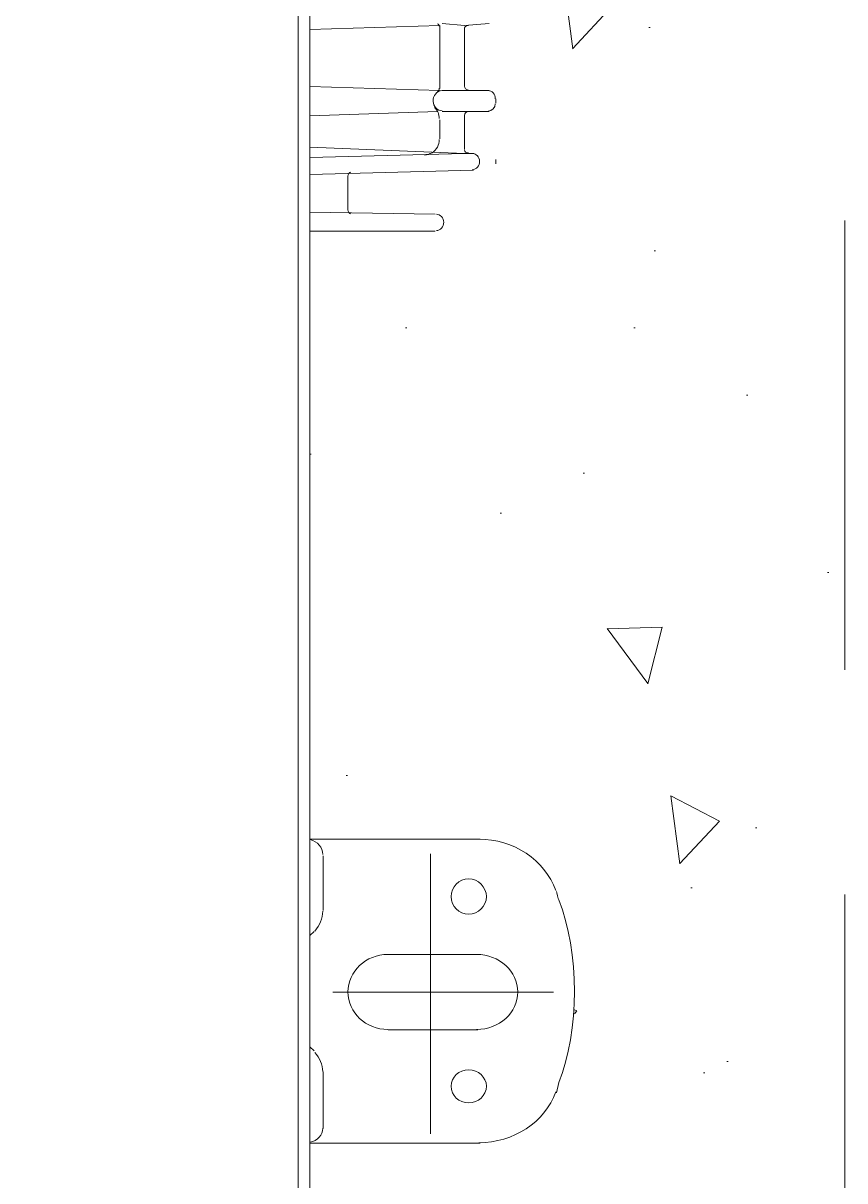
# Model space of a CAD drawing. Header units: millimetres. Extents: x -44713 to 26888, y -13000 to 43000.
# Drawn here: x 4566 to 4680.3, y 19690.2 to 19851.2 of the extents above; entities that cross this region are included whole.
import ezdxf

# ---------------------------------------------------------------- set-up
doc = ezdxf.new("R2010")
doc.units = ezdxf.units.MM
doc.header["$MEASUREMENT"] = 0
doc.linetypes.add('1735 X DT-5BR-RFP$0$DASH2', pattern=[0.375, 0.25, -0.125])
doc.layers.add('00-First Floor Projection', color=1, linetype='Continuous')
doc.layers.add('1735 X DT-5BR-RFP$0$0-MEP', color=251, linetype='Continuous', lineweight=20)

# ---------------------------------------------------------------- blocks, each defined once
blk = doc.blocks.new('1735 X DT-5BR-RFP$0$CU')
at = {"lineweight": 9, "ltscale": 0.1}
h = blk.add_hatch(dxfattribs=at)
h.set_pattern_fill('AR-CONC', color=256, scale=0.5, angle=32.50811999183522)
h.set_pattern_definition([(82.50811999183522, (0, 0), (81.10254330095633, 42.23392577497985), [9.525, -104.775]), (27.50811999183522, (0, 0), (-66.1994597641496, 71.09033509234848), [7.62, -83.820292085]), (132.9595646918352, (6.758523744466583, 3.519482244955815), (14.90308542681691, 113.3242574543215), [8.0950044, -89.0451223]), (78.69231999183522, (-13.65044587371189, 21.42020838948263), (125.5997257437213, 55.11406200192461), [14.2875, -157.1625]), (129.1436776018352, (-3.183817869457497, 26.01305301841987), (33.61750201465298, 168.1218785817081), [12.14251157, -133.56780408]), (23.6922711618352, (-13.65044587371189, 21.42020838948263), (33.61750202360966, 168.1218785801892), [11.429983535, -125.72986596]), (53.50811999183522, (0.4722697894573944, 22.89037922896792), (91.40900410328017, -2.380665639056851), [9.525, -104.775]), (358.5081199918352, (0.4722697894573944, 22.89037922896792), (-23.43377039453712, 94.2710602366183), [7.62, -83.82]), (103.9595649918352, (8.08968680935951, 22.69199040262853), (67.97523331074093, 91.89039490757936), [8.0950044, -89.04496879999999]), (70.00811999183523, (0, 0), (-21.41841449266676, 36.48321583742752), [0, -82.80399999999999, 0, -85.08999999999999, 0, -84.13749999999999]), (40.00811999183522, (0, 0), (1.255542939637092, 60.19698770824607), [0, -48.514, 0, -80.899, 0, -32.0675]), (0.008119991835219147, (-23.88353235427313, -15.22024714918876), (58.71217940796659, 34.01892106647043), [0, -31.75, 0, -99.06, 0, -131.445]), (350.0081199918353, (-34.59363654901445, -22.04547008604471), (55.62746051659537, 50.52500215303928), [0, -41.275, 0, -65.786, 0, -93.345])])
h.paths.add_polyline_path([(-395.2321804501119, -112.027635118541), (-371.195089462045, -128.7859550715281), (-295.8544211835325, -128.4562289905363), (-272.9062556020396, -112.0489274971637), (-273.5281810198928, -112.0803437644649), (-274.1483610483072, -112.1311913262635), (-274.766102336844, -112.201157901823), (-275.3809171059997, -112.2899383425632), (-275.9923175762722, -112.3972274999046), (-276.5998159681578, -112.5227202252675), (-277.2029245021539, -112.6661113700719), (-277.8011553987574, -112.8270957857382), (-278.3940208784649, -113.0053683236865), (-278.9810331617734, -113.2006238353371), (-279.5617044691792, -113.4125571721098), (-280.135547021181, -113.6408631854257), (-280.7020730382753, -113.8852367267047), (-281.260794740957, -114.1453726473663), (-281.811224349725, -114.4209657988315), (-282.3528740850757, -114.7117110325203), (-282.8852561675052, -115.0173031998525), (-283.4078828175116, -115.3374371522491), (-283.9202662555936, -115.6718077411307), (-284.4219187022425, -116.0201098179152), (-284.9123523779613, -116.3820382340253), (-285.3910795032434, -116.7572878408803), (-285.857612298587, -117.1455534899002), (-286.3114629844881, -117.5465300325054), (-286.7521437814451, -117.9599123201166), (-287.1791669099536, -118.3853952041529), (-287.5920445905118, -118.8226735360355), (-287.9902890436134, -119.271442167183), (-288.3734124897601, -119.7313959490195), (-288.7409271494471, -120.2022297329623), (-289.0923452431691, -120.6836383704302), (-289.4271789914256, -121.1753167128455), (-289.7449406147135, -121.6769596116306), (-289.7823728331305, -121.7335422717349), (-290.613920628692, -122.9902235978662), (-291.0534205775628, -123.7747451156106), (-291.5428628323642, -124.52317652062), (-292.0797515880421, -125.2340409210802), (-292.6615910395412, -125.9058614251754), (-293.2858853818073, -126.5371611410915), (-293.9501388097851, -127.1264631770132), (-294.6518555184207, -127.6722906411263), (-295.3885397026589, -128.1731666416152), (-296.157695557445, -128.6276142866658), (-296.9568272777254, -129.0341566844633), (-297.7834390584445, -129.3913169431926), (-298.6350350945473, -129.6976181710389), (-299.5091195809796, -129.9515834761875), (-300.4031967126875, -130.1517359668239), (-301.3147706846152, -130.2965987511329), (-302.2413456917093, -130.3846949373), (-303.1804259289254, -130.4145476335107), (-364.6203752431205, -130.4145476335107), (-365.1898010122152, -130.4035298794015), (-365.7555730021945, -130.3704567393594), (-366.3172984153127, -130.3153005596093), (-366.874609097982, -130.2380332095397), (-367.4271368966207, -130.1386265585384), (-367.9745136576428, -130.0170524759938), (-368.5163712274661, -129.8732828312932), (-369.0523414525056, -129.7072894938253), (-369.5820561791785, -129.5190443329781), (-370.1051472538996, -129.3085192181391), (-370.6212465230832, -129.0756860186978), (-371.129985833147, -128.8205166040408), (-371.6309970305077, -128.5429828435554), (-372.1239119615802, -128.2430566066321), (-372.6083624727802, -127.9207097626577), (-373.0839804105231, -127.5759141810202), (-373.550397621226, -127.2086417311072), (-374.0072459513064, -126.8188642823078), (-374.4541572471758, -126.4065537040096), (-374.8907633552544, -125.9716818656004), (-375.3166961219548, -125.5142206364683), (-375.7315873936951, -125.0341418860028), (-376.1350690168914, -124.5314174835895), (-376.5267728379582, -124.0060192986175), (-376.9063307033132, -123.4579192004727), (-377.27337445937, -122.887089058551), (-377.627535952545, -122.2935007422327), (-377.9684470292561, -121.6771261209063), (-378.3104228803555, -121.1750488958545), (-378.6669722852673, -120.6821182576867), (-379.0377639438217, -120.1987211114052), (-379.4224665558554, -119.7252443620093), (-379.8207488211945, -119.2620749145001), (-380.2322794396781, -118.8095996738802), (-380.6567271111338, -118.3682055451514), (-381.0937605353963, -117.9382794333119), (-381.5430484122964, -117.5202082433642), (-382.0042594416656, -117.1143788803108), (-382.4770623233399, -116.7211782491527), (-382.961125757151, -116.3409932548892), (-383.4561184429251, -115.9742108025229), (-383.9617090805041, -115.6212177970512), (-384.4775663697135, -115.2824011434829), (-385.0033590103898, -114.9581477468108), (-385.5387557023644, -114.6488445120412), (-386.0834251454652, -114.3548783441728), (-386.6370360395307, -114.0766361482089), (-387.199257084389, -113.8145048291485), (-387.769756979875, -113.5688712919946), (-388.348204425822, -113.3401224417457), (-388.9342681220574, -113.1286451834056), (-389.5276167684199, -112.9348264219735), (-390.1279190647393, -112.759053062452), (-390.7348437108456, -112.6017120098415), (-391.3480594065728, -112.4631901691429), (-391.967234851754, -112.3438744453578), (-392.5920387462212, -112.2441517434869), (-393.2221397898073, -112.1644089685319), (-393.857206682344, -112.1050330254932), (-394.4969081236642, -112.0664108193723), (-395.1409128135995, -112.0489292551703)], flags=16)
h.paths.add_polyline_path([(-325.2810833548409, 818.514959524106), (-321.1406515934687, 819.3932734728836), (-317.0128324743422, 820.1597155109895), (-312.8959022592272, 820.8147017098798), (-308.7881372099234, 821.3586481410064), (-304.6878135881798, 821.7919708758244), (-300.5932076557828, 822.115085985792), (-296.502595674519, 822.3284095423625), (-292.4142539061524, 822.4323576169907), (-288.3264586124673, 822.4273462811323), (-284.2374860552433, 822.3137916062427), (-280.1456124962501, 822.0921096637768), (-276.0491141972699, 821.7627165251896), (-271.9462674200699, 821.3260282619369), (-267.8353484264435, 820.7824609454742), (-263.7146334781484, 820.1324306472537), (-259.5823988369798, 819.3763534387352), (-255.4376267187607, 818.5148008351731), (-254.1931195255677, 818.2131431585731), (-252.8837463938629, 817.7370319252535), (-252.6411048883054, 817.6488080152563), (-251.8030032860269, 817.3430654348231), (-250.9832485659217, 816.9959138676751), (-250.1837136060779, 816.6088995707439), (-249.4062712845379, 816.183568800942), (-248.6527944793309, 815.7214678151753), (-247.9251560684941, 815.2241428703549), (-247.2252289300575, 814.6931402233843), (-246.5548859420585, 814.1300061311781), (-245.9159999825281, 813.5362868506379), (-245.1335584071935, 812.7190384543944), (-244.4118922096378, 811.8558770436049), (-243.7551490394759, 810.9502269372879), (-243.1674765463208, 810.0055124544599), (-242.6530223797874, 809.0251579141401), (-242.2159341894898, 808.0125876353469), (-241.8603596250416, 806.971225937097), (-241.5904463360563, 805.9044971384064), (-241.4103632565894, 804.8160002710238), (-241.4103632565912, 803.339653301853), (-240.7771906245503, 791.334407631277), (-240.6042068913672, 790.8190914685254), (-338.3880950322817, 790.8190915021198), (-340.2560256035791, 790.819091509087), (-339.9364186571328, 791.4937106369018), (-339.6315605636992, 803.3396533018613), (-339.6315605134074, 804.5853289595266), (-339.63152400147, 804.8161863511124), (-339.3910941900318, 805.8947254968424), (-339.0995036521683, 806.9333040956327), (-338.7564789979584, 807.9318224682467), (-338.3617468374802, 808.8901809354419), (-337.9150337808194, 809.8082798179657), (-337.4160664380503, 810.6860194365835), (-336.8645714192541, 811.5233001120539), (-336.2602753345134, 812.3200221651266), (-335.6029047939056, 813.0760859165653), (-334.8921864075105, 813.7913916871245), (-334.1278467854091, 814.4658397975645), (-333.3096125376846, 815.0993305686395), (-332.4372102744083, 815.691764321107), (-331.5103666056701, 816.2430413757237), (-330.528808141543, 816.7530620532523), (-329.4922614921081, 817.2217266744411), (-328.4006435863039, 817.6488664634971), (-326.8488041755124, 818.213143158573), (-325.5266252041172, 818.467668520099)], flags=16)
h.paths.add_polyline_path([(-312.895902259233, 820.8147017098794), (-317.0128324743446, 820.1597155109904), (-321.1406515934711, 819.3932734728829), (-325.2810833548396, 818.514959524104), (-325.5266252041172, 818.467668520099), (-326.8488041755117, 818.2131431585732), (-328.4006435863029, 817.6488664634958), (-329.4922614921072, 817.2217266744424), (-330.5288081415422, 816.7530620532508), (-331.5103666056675, 816.2430413757256), (-332.4372102744081, 815.6917643211067), (-333.3096125376828, 815.0993305686408), (-334.1278467854106, 814.4658397975668), (-334.8921864075101, 813.7913916871273), (-335.6029047939061, 813.0760859165664), (-336.2602753345137, 812.3200221651257), (-336.8645714192549, 811.5233001120548), (-337.4160664380512, 810.6860194365813), (-337.9150337808183, 809.8082798179663), (-338.3617468374822, 808.8901809354383), (-338.7564789979585, 807.9318224682489), (-339.0995036521674, 806.9333040956354), (-339.3910941900324, 805.8947254968429), (-339.6315605040936, 804.8160226047446), (-339.6315605636992, 803.3396533018575), (-339.9364186571329, 791.4937106369016), (-340.1845691647694, 790.969920147083), (-340.5952945104396, 790.8190915719373), (-361.0452321081077, 790.8190915866269), (-362.0782169702926, 790.8190915904797), (-359.2666937653455, 859.3521327338327), (-359.1767919195903, 859.859161187056), (-358.9545692332273, 860.3292093684776), (-358.6140628356796, 860.7325857221696), (-358.1767814578116, 861.0438102175324), (-357.6703468052257, 861.2432237704555), (-357.1267425100596, 861.3182309118303), (-327.7996388805208, 861.6175545614684), (-298.4717794506749, 861.3927584244359), (-291.1380806757857, 860.789850316072), (-283.9658291022498, 859.2367091705082), (-277.0950417862453, 856.763657027485), (-270.659861566264, 853.4189768884908), (-264.7859266408432, 849.267969113886), (-259.5879167143088, 844.3916756414724), (-256.4344231710858, 840.5768124271023), (-253.7550007125654, 836.4570553398219), (-251.5830182690214, 832.0837108419429), (-249.2514534700945, 826.0245623395494), (-247.3596076503738, 819.8327935107642), (-245.915999995332, 813.5362868625373), (-246.5548859420561, 814.1300061311763), (-247.2252289300588, 814.6931402233855), (-247.9251560684916, 815.2241428703537), (-248.6527944793278, 815.7214678151745), (-249.4062712845395, 816.1835688009442), (-250.1837136060798, 816.6088995707454), (-250.9832485659226, 816.995913867675), (-251.8030032860333, 817.3430654348258), (-252.6411048885475, 817.6488080153179), (-252.8837463938629, 817.7370319252535), (-254.1931195255676, 818.2131431585728), (-255.4376267187615, 818.5148008351736), (-259.5823988369838, 819.3763534387364), (-263.7146334781545, 820.1324306472554), (-267.8353484264489, 820.7824609454747), (-271.946267420071, 821.3260282619373), (-276.0491141972725, 821.7627165251902), (-280.1456124962528, 822.0921096637767), (-284.2374860552418, 822.3137916062427), (-288.3264586124671, 822.4273462811323), (-292.414253906156, 822.4323576169907), (-296.5025956745176, 822.3284095423624), (-300.5932076557855, 822.1150859857926), (-304.687813588176, 821.7919708758254), (-308.7881372099162, 821.3586481410059)], flags=16)
h.paths.add_polyline_path([(-134.8078217342648, -41.43622178969963), (-156.317303823734, -41.43622178969963), (-156.3173038237339, 470.9344189653183), (-134.8078217342648, 470.9344189653183)], flags=16)
h.paths.add_polyline_path([(-156.3286865350165, 555.5049961096229), (-156.3286865350165, 597.7973821646156), (-119.5257324843083, 597.7742243544797), (-119.5257324843083, 555.481838299487)], flags=16)
h.paths.add_polyline_path([(-519.0436849731896, 555.5049954630083), (-519.0436849731896, 597.7228549009742), (-486.9173038389343, 597.7228549009743), (-486.9173038389343, 555.5049954630083)], flags=16)
h.paths.add_polyline_path([(-494.4146999035721, 28.52348356219788), (-519.0410606257301, 28.52348356219788), (-519.0410606257302, 70.75198822082167), (-494.4146999035722, 70.75198822082166)], flags=16)
h.paths.add_polyline_path([(-369.9512417313108, -130.4145466798363), (-300.0398163453441, -130.0774636658666), (-340.6288102110809, -130.4145476335107)], flags=16)
h.paths.add_polyline_path([(-562.229982714136, 863.2178195005836), (-562.229982714136, -186.7820873870878), (-81.9173040386595, -186.7820873870878), (-81.9173040386595, 863.2178195005836)])
h.paths.add_polyline_path([(-398.5529425297, -111.7614656402664), (-369.9512417313108, -130.4145466798363), (-300.0398163453441, -130.0774636658666), (-271.3121638966195, -111.7614656402664), (-156.3173038983577, -111.7614656402664), (-156.3173038767181, 790.819091439568), (-486.9173039976195, 790.8190914395677), (-486.9173040192591, -111.7614656402665)], flags=16)
at = {"linetype": '1735 X DT-5BR-RFP$0$DASH2', "lineweight": 9, "ltscale": 250}
blk.add_lwpolyline([(-81.9173040386595, 863.2178195005836), (-562.229982714136, 863.2178195005836), (-562.229982714136, -186.7820873870878), (-81.9173040386595, -186.7820873870878)], close=True, dxfattribs=at)
at = {"lineweight": 20}
for points in [[(-156.3173036571916, 770.5201390272559), (-156.3173036571916, 770.5201390272559), (-156.3173041340342, -87.2491294854699), (-156.3173041340342, -87.2491294854699)], [(-157.8805260654917, 313.1462367063941), (-157.8805260654917, 313.1462367063941), (-157.9754094478049, 767.765111733097), (-157.9754094478049, 767.765111733097)], [(-156.2755672332205, 597.6731694227637), (-155.2435371276297, 597.4460390097083), (-154.534016430036, 596.6439850813331), (-154.5340162512221, 595.7177188879432)], [(-154.4543374177374, 595.7425621038856), (-154.4543374177374, 595.7425621038856), (-154.4543375369467, 587.8817217832984), (-154.4543375369467, 587.8817217832984)], [(-154.534016430036, 587.8426826483192), (-154.534016430036, 586.8667324072303), (-154.9248219129004, 585.9262707716407), (-155.6343427297052, 585.1880972868385)], [(-156.3286864754118, 584.3753965383949), (-156.3286864754118, 584.3753965383949), (-155.7140214439787, 584.9645159727515), (-155.7140214439787, 584.9645159727515)], [(-151.0281491872229, 576.76297979417), (-151.0281491872247, 579.6446965223804), (-148.5277522798933, 581.9834297186317), (-145.4620156880774, 581.9834292417945)], [(-145.4620156284727, 571.5425303465381), (-148.5277523991026, 571.5425303465308), (-151.0281491872229, 573.8848112112464), (-151.0281491872229, 576.76297979417)], [(-155.714021563188, 568.3378618246497), (-155.714021563188, 568.3378618246497), (-156.3286864754118, 568.9269817358436), (-156.3286864754118, 568.9269817358436)], [(-155.6343427297052, 568.2881777769508), (-154.9248220321078, 567.5251610761989), (-154.534016430036, 566.5456612593189), (-154.5340162512239, 565.534221935879)], [(-154.4543374177392, 565.42065649094), (-154.4543374177392, 565.42065649094), (-154.454337656156, 557.8330820089759), (-154.454337656156, 557.8330820089759)], [(-154.5340163704313, 557.6591856962623), (-154.5340163704313, 556.669038582455), (-155.243537246839, 555.8173001295509), (-156.275567292827, 555.5688755995288)], [(-151.0281490680136, 467.9781749731483), (-151.0281491276182, 468.2798336035194), (-150.8422319289602, 468.5282571798743), (-150.5994011756338, 468.5282571798743)], [(-151.0281490084108, 463.3468454367103), (-151.0281490084108, 463.3468454367103), (-151.0281491276182, 468.0172131544532), (-151.0281491276182, 468.0172131544532)], [(-150.5994013544478, 462.7577260023536), (-150.8422317501481, 462.7825687414588), (-151.0281492468275, 463.0203454977527), (-151.0281491872229, 463.3220026976123)]]:
    blk.add_open_spline(points, degree=3, dxfattribs=at)
at = {"lineweight": 5}
for points in [[(-156.3286865350165, 597.7973821646156), (-156.3286865350165, 597.7973821646156), (-132.6375228163161, 597.7973821646156), (-132.6375228163161, 597.7973821646156)], [(-132.8234399553712, 597.722854424137), (-127.993386864322, 597.722854424137), (-123.6679663058694, 594.8908222204554), (-122.1047441359915, 590.6605189329566)], [(-139.5316363569655, 557.5314248091163), (-139.5316363569655, 557.5314248091163), (-139.5316363569655, 596.4949315077247), (-139.5316363569655, 596.4949315077247)], [(-132.944855093614, 582.0473101622119), (-132.944855093614, 582.0473101622119), (-145.4202792045053, 582.0473092085304), (-145.4202792045053, 582.0473092085304)], [(-133.1345667239602, 581.9834297186317), (-129.9739743467726, 581.9834287649501), (-127.4052813049711, 579.6446965223731), (-127.4052814837851, 576.7629797941627)], [(-153.1187690493025, 576.7878220564307), (-153.1187690493025, 576.7878220564307), (-122.4386363622107, 576.7878225332679), (-122.4386363622107, 576.7878225332679)], [(-127.4052814837851, 576.7629797941627), (-127.4052813049711, 573.8848112112464), (-129.9739743467726, 571.5425298696937), (-133.1345666047491, 571.5425303465308)], [(-132.9448553320326, 571.5425293928565), (-132.9448553320326, 571.5425293928565), (-145.4202791448988, 571.542529869701), (-145.4202791448988, 571.542529869701)], [(-122.1047440763869, 562.6667011267127), (-123.6679661270555, 558.3831632620277), (-127.9933868643202, 555.5049961096229), (-132.8234400745787, 555.5049961096156)], [(-156.3286864754118, 555.5049961096156), (-156.3286864754118, 555.5049961096156), (-132.6375227567114, 555.5049961096229), (-132.6375227567114, 555.5049961096229)], [(-138.8752348419584, 470.9344194418372), (-138.8752348419584, 470.9344194418372), (-156.3286866542257, 470.9344189650074), (-156.3286866542257, 470.9344189650074)], [(-138.7272598143973, 470.8705394751014), (-138.1505371328767, 470.8598917013587), (-137.6838468905844, 470.3311045652808), (-137.6990236636557, 469.7206914907874)], [(-138.8752349611696, 468.6063325888099), (-138.8752349611696, 468.6063325888099), (-156.3286864754118, 468.3046749121131), (-156.3286864754118, 468.3046749121131)], [(-137.6990236636557, 469.7206914907874), (-137.7104065414824, 469.1067293173255), (-138.1657139655508, 468.6169798857154), (-138.7272598740019, 468.606333065647)], [(-133.574697136537, 462.4702642446937), (-133.574697136537, 462.4702642446937), (-156.3286863562025, 463.0593836790576), (-156.3286863562025, 463.0593836790576)], [(-133.7226722237028, 462.4063828474464), (-133.1459495421805, 462.3815415388526), (-132.67925929989, 461.8563015943946), (-132.7058189507879, 461.2423398977699)], [(-134.8192042704977, 460.1421773916663), (-134.8192042704977, 460.1421773916663), (-156.3286865350165, 460.7312977796973), (-156.3286865350165, 460.7312977796973)], [(-132.7058189507879, 461.2423398977699), (-132.7323786612887, 460.6425736433521), (-133.1725090738692, 460.1670201307788), (-133.7226723429139, 460.1421773916663)], [(-130.4558413025316, 461.59368209901), (-130.4558413025316, 461.59368209901), (-130.4558414813455, 461.0045636183277), (-130.4558414813455, 461.0045636183277)], [(-134.8192042704977, 460.1421773916663), (-134.8192042704977, 460.1421773916663), (-156.3286865946229, 459.2655957228126), (-156.3286865946229, 459.2655957228126)], [(-140.3891320225157, 460.3657591825904), (-140.0135032531198, 460.3551118856849), (-139.653051674024, 460.2415469175758), (-139.3153651949342, 460.0428083425941)], [(-139.3153651949342, 460.0428083425941), (-138.7007002827086, 459.6524279600562), (-138.3136888739027, 458.9532917028846), (-138.3136888739027, 458.2151186949268)], [(-133.5746972557481, 460.1421773916663), (-133.5746972557481, 460.1421773916663), (-134.8192042704977, 460.1421773916663), (-134.8192042704977, 460.1421773916663)], [(-134.8192042704977, 460.1421773916663), (-134.8192042704977, 460.1421773916663), (-134.8192042704977, 460.1421773916663), (-134.8192042704977, 460.1421773916663)], [(-134.8192042108931, 459.6666238790931), (-134.8192043897088, 459.8902051931727), (-134.5649910565771, 460.0782974249378), (-134.2424816485818, 460.0782974249305)], [(-134.8192043301024, 454.8968856817664), (-134.8192043301024, 454.8968856817664), (-134.8192043301024, 459.5672543531837), (-134.8192043301024, 459.5672543531837)], [(-138.2453927394326, 455.4718096739234), (-138.2453927394326, 455.4718096739234), (-138.2453929182448, 458.1121995932044), (-138.2453929182448, 458.1121995932044)], [(-156.3286865946229, 454.8968861586036), (-156.3286865946229, 454.8968861586036), (-138.5527252551492, 454.3077667242469), (-138.5527252551492, 454.3077667242469)], [(-139.1825672384657, 452.9059465414466), (-139.129448055879, 453.6192772871509), (-138.5944618579324, 454.1942008024562), (-137.9115006324209, 454.2332394606055)], [(-138.3136889335092, 455.2979128843726), (-138.3136888739027, 454.7087924963416), (-138.552725493566, 454.1445162779273), (-138.9700903889097, 453.757684994358)], [(-134.819204389707, 454.3077662474025), (-134.819204389707, 454.3077662474025), (-137.9380601641096, 454.3077657705726), (-137.9380601641096, 454.3077657705726)], [(-134.2424815293707, 454.3077657705726), (-134.5649910565789, 454.3184125906409), (-134.8192043897052, 454.5703852659644), (-134.8192043301005, 454.8578475004615)], [(-134.819204389707, 454.3077662474025), (-134.819204389707, 454.3077662474025), (-131.3930159803786, 454.3077662474097), (-131.3930159803786, 454.3077662474097)], [(-134.819204389707, 454.3077662474025), (-134.819204389707, 454.3077662474025), (-134.819204389707, 454.3077662474025), (-134.819204389707, 454.3077662474025)], [(-131.540990769523, 454.2580817228736), (-130.9794449206747, 454.2332385069312), (-130.5241376158156, 453.7931731230201), (-130.524137377397, 453.2572882658424)], [(-137.9115005132116, 451.3905609137), (-138.6627579327997, 451.4544399267616), (-139.2356865402617, 452.128733444828), (-139.1825672384657, 452.9059465414466)], [(-130.5241374370034, 452.5297616011158), (-130.524137377397, 451.905152130741), (-130.9794448610701, 451.4154026991309), (-131.5409907695212, 451.390559960033)], [(-130.4558415409483, 453.1437223440589), (-130.4558415409483, 453.1437223440589), (-130.4558415409483, 452.5546029097022), (-130.4558415409483, 452.5546029097022)], [(-156.3286864754118, 450.8156364447059), (-156.3286864754118, 450.8156364447059), (-138.2453927990373, 451.4012063032569), (-138.2453927990373, 451.4012063032569)], [(-138.5527253743585, 451.5644572264137), (-138.4085446592726, 451.4792826658668), (-138.3136889335074, 451.2769954687537), (-138.3136888739027, 451.0640609747352)], [(-138.2453926798262, 442.3514812475623), (-138.2453926798262, 442.3514812475623), (-138.2453927394308, 451.103098679203), (-138.2453927394308, 451.103098679203)], [(-134.8192042108949, 451.3905599600257), (-134.8192042108949, 451.3905599600257), (-137.9380602833189, 451.3905599600257), (-137.9380602833189, 451.3905599600257)], [(-134.819204389707, 450.7765987402381), (-134.8192045089163, 451.0640604978908), (-134.5649909969725, 451.3160336500587), (-134.2424815293707, 451.3266799932899)], [(-134.8192042704977, 451.4012072569385), (-134.8192042704977, 451.4012072569385), (-134.8192042704977, 451.4012072569385), (-134.8192042704977, 451.4012072569385)], [(-134.8192042108949, 451.3905599600257), (-134.8192042108949, 451.3905599600257), (-131.3930159207739, 451.3905604368556), (-131.3930159207739, 451.3905604368556)], [(-134.8192044493117, 442.6531379705848), (-134.8192044493117, 442.6531379705848), (-134.8192043301042, 450.8156359678687), (-134.8192043301042, 450.8156359678687)], [(-156.3286866542257, 442.9264042860523), (-156.3286866542257, 442.9264042860523), (-138.2453926798262, 442.3514812475623), (-138.2453926798262, 442.3514812475623)], [(-134.2424814697661, 442.3621285444679), (-134.5649910565771, 442.3621275907935), (-134.819204389707, 442.53957395615), (-134.8192045089163, 442.763154793407)], [(-138.3136888739045, 442.4650466925159), (-138.3136888142999, 442.312442589413), (-138.4085446592726, 442.1633880621375), (-138.5527254339631, 442.1137035376014)], [(-134.8192042704977, 442.3514812475623), (-134.8192042704977, 442.3514812475623), (-137.9380602237161, 442.0640190130653), (-137.9380602237161, 442.0640190130653)], [(-134.8192042704977, 442.3514812475623), (-134.8192042704977, 442.3514812475623), (-131.3930158611693, 442.0640194899024), (-131.3930158611693, 442.0640194899024)], [(-134.8192042704977, 442.3514812475623), (-134.8192042704977, 442.3514812475623), (-134.8192042704977, 442.3514812475623), (-134.8192042704977, 442.3514812475623)]]:
    blk.add_open_spline(points, degree=3, dxfattribs=at)
for points, knots in [([(-134.2310989495672, 592.1865518576087), (-132.8803533312239, 592.1865513807788), (-131.7686444517549, 591.1609156614795), (-131.7686443921502, 589.8833072668494), (-131.7686443921502, 589.8833072668494), (-131.7686442133345, 588.605699825901), (-132.8803535100378, 587.5800631529273), (-134.2310987707533, 587.5800641066016), (-134.2310987707533, 587.5800641066016), (-135.5818443890967, 587.5800641066016), (-136.6783763762887, 588.605699825901), (-136.6783763166841, 589.8833082205238), (-136.6783763166841, 589.8833082205238), (-136.6783763762851, 591.1609161383167), (-135.5818442102845, 592.1865513807716), (-134.2310989495672, 592.1865518576087)], [0, 0, 0, 0, 0.25, 0.25, 0.25, 0.25000001, 0.5, 0.5, 0.5, 0.50000001, 0.75, 0.75, 0.75, 0.75000001, 1, 1, 1, 1]), ([(-122.0364480611242, 590.7847316748084), (-122.0364480611242, 590.7847316748084), (-121.7139385935225, 589.3332264906276), (-121.7139385935225, 589.3332264906276), (-121.7139385935225, 589.3332264906276), (-118.769617139953, 582.2957337385596), (-118.8227362033285, 571.0918186193885), (-121.7139385339178, 563.9691513067664), (-121.7139385339178, 563.9691513067664), (-121.7139385339178, 563.9691513067664), (-122.0364478823103, 562.7909119612159), (-122.0364478823103, 562.7909119612159)], [0, 0, 0, 0, 0.3333333333333333, 0.3333333333333333, 0.3333333333333333, 0.3333333433333333, 0.6666666666666666, 0.6666666666666666, 0.6666666666666666, 0.6666666766666667, 1, 1, 1, 1]), ([(-134.2310987707551, 565.9352486616554), (-132.8803533312239, 565.9352481848109), (-131.7686445709642, 564.8457329756275), (-131.7686443921466, 563.4935973173633), (-131.7686443921466, 563.4935973173633), (-131.7686445709624, 562.1414611822474), (-132.8803533312257, 561.0377495771754), (-134.2310987707551, 561.0377500540199), (-134.2310987707551, 561.0377500540199), (-135.5818441506781, 561.0377495771827), (-136.6783763166823, 562.1414616590919), (-136.6783763166823, 563.4935968405116), (-136.6783763166823, 563.4935968405116), (-136.6783763166823, 564.8457329756202), (-135.5818442698874, 565.9352491384925), (-134.2310987707551, 565.9352486616554)], [0, 0, 0, 0, 0.25, 0.25, 0.25, 0.25000001, 0.5, 0.5, 0.5, 0.50000001, 0.75, 0.75, 0.75, 0.75000001, 1, 1, 1, 1])]:
    blk.add_open_spline(points, degree=3, knots=knots, dxfattribs=at)
blk = doc.blocks.new('1735 X DT-5BR-RFP')
at = {"layer": '1735 X DT-5BR-RFP$0$0-MEP', "extrusion": (0, 0, -1), "zscale": -1, "rotation": 180}
blk.add_blockref('1735 X DT-5BR-RFP$0$CU', (-4762.229982715624, 20293.19569129138), dxfattribs=at)

msp = doc.modelspace()

# ---------------------------------------------------------------- block references
at = {"layer": '00-First Floor Projection'}
msp.add_blockref('1735 X DT-5BR-RFP', (0, 0), dxfattribs=at)

doc.saveas('drawing.dxf')
